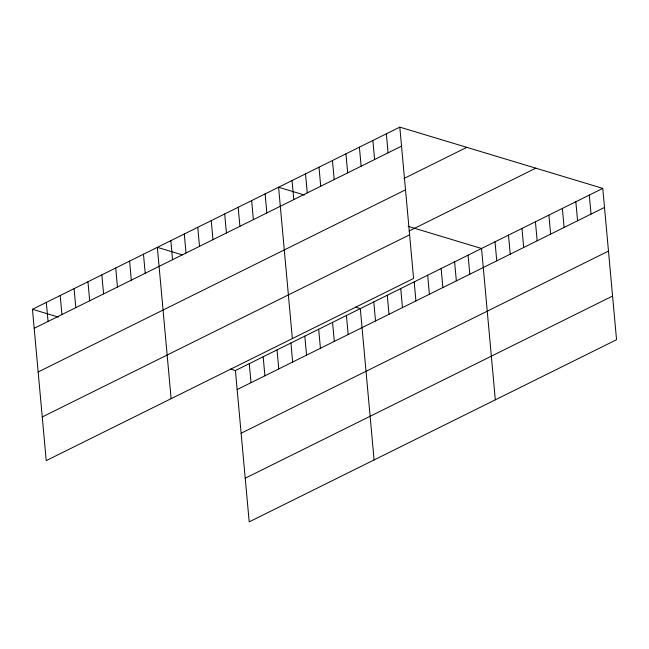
<?xml version="1.0" encoding="UTF-8"?>
<svg xmlns="http://www.w3.org/2000/svg" width="649" height="649" viewBox="0 0 649 649"><rect width="100%" height="100%" fill="white"/><g stroke="black" fill="none" stroke-linecap="round" stroke-linejoin="round"><path stroke-width="0.97" d="M399.808 127.131L413.583 278.462L46.225 460.612L32.45 309.281L399.808 127.131L602.775 188.388L616.55 339.719L249.192 521.869L235.417 370.538L230.63 369.094M34.186 328.313L401.544 146.163M403.929 178.507L466.793 147.339M38.153 371.974L405.52 189.824M409.178 230.955L535.798 168.172M42.25 416.958L409.608 234.808M235.417 370.538L602.775 188.388M237.145 389.57L604.511 207.42M241.12 433.232L608.486 251.082M245.217 478.216L612.575 296.066M304.413 195.033L278.583 187.237L292.358 338.575M408.132 226.339L481.55 248.494L495.317 399.833M182.231 254.854L157.35 247.35L171.125 398.681M355.53 307.164L360.317 308.608L374.092 459.938M32.45 309.281L58.288 317.077M589.308 195.065L591.036 214.097M575.841 201.742L577.569 220.782M562.367 208.426L564.103 227.458M548.9 215.103L550.628 234.135M535.425 221.78L537.161 240.82M521.958 228.456L523.686 247.496M508.491 235.141L510.219 254.173M495.017 241.817L496.753 260.849M468.075 255.171L469.811 274.211M454.608 261.855L456.344 280.887M441.142 268.532L442.869 287.572M427.667 275.208L429.403 294.248M414.2 281.893L415.928 300.925M400.725 288.57L402.461 307.602M386.342 133.808L388.078 152.84M387.258 295.246L388.994 314.286M372.875 140.484L374.603 159.524M373.792 301.923L375.52 320.963M359.4 147.161L361.136 166.201M345.933 153.845L347.661 172.877M332.466 160.522L334.194 179.562M346.436 315.487L348.172 334.519M318.992 167.199L320.728 186.239M332.564 322.366L334.292 341.406M305.525 173.883L307.253 192.915M318.683 329.246L320.419 348.286M292.05 180.56L293.786 199.592M304.803 336.133L306.539 355.165M290.93 343.013L292.658 362.045M265.117 193.913L266.844 212.953M277.05 349.892L278.778 368.932M251.642 200.598L253.378 219.63M263.169 356.772L264.906 375.812M238.175 207.274L239.903 226.306M249.297 363.659L251.025 382.691M224.7 213.951L226.436 232.991M211.233 220.636L212.969 239.668M197.767 227.312L199.494 246.344M184.292 233.989L186.028 253.029M170.825 240.665L172.553 259.705M143.478 254.23L145.206 273.261M129.597 261.109L131.333 280.149M115.717 267.988L117.453 287.028M101.844 274.876L103.572 293.908M87.964 281.755L89.692 300.787M74.083 288.635L75.819 307.667M60.203 295.514L61.939 314.554M46.33 302.393L48.058 321.433"/></g></svg>
